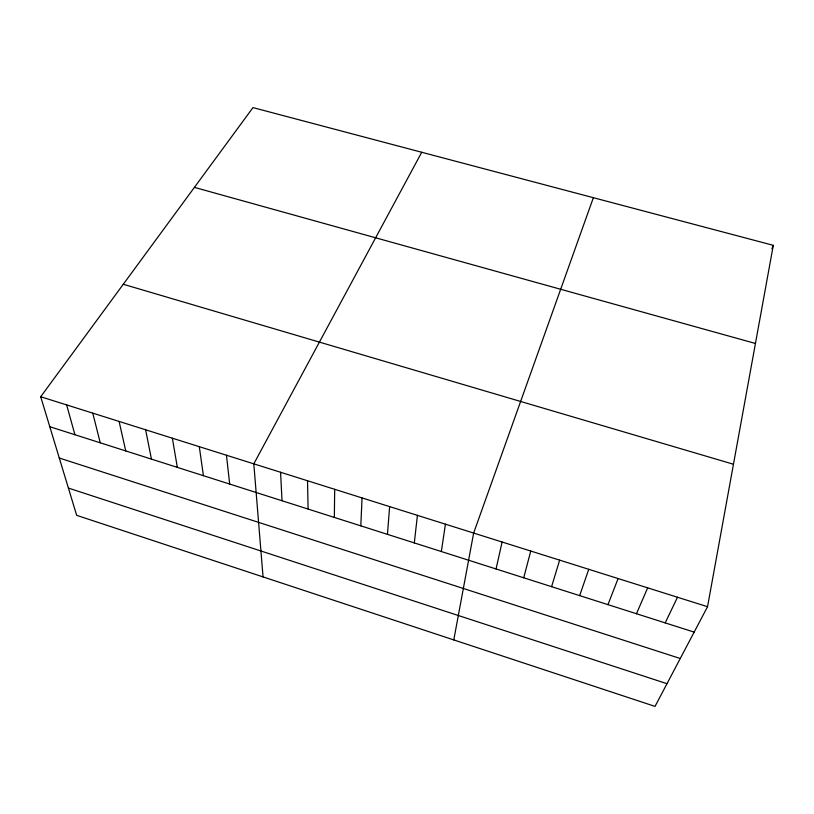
<?xml version="1.0" encoding="UTF-8"?>
<svg xmlns="http://www.w3.org/2000/svg" width="814" height="814" viewBox="0 0 814 814"><rect width="100%" height="100%" fill="white"/><g stroke="black" fill="none" stroke-linecap="round" stroke-linejoin="round"><path stroke-width="1.22" d="M334.351 517.429L334.686 489.306M360.806 525.864L362.057 497.924M387.454 534.36L389.631 506.603M414.306 542.918L417.419 515.354M441.351 551.536L445.431 524.175M707.539 606.705L773.3 245.329L252.981 107.601L40.7 396.744L76.679 515.343L655.036 706.399L707.539 606.705L40.7 396.744M453.785 639.916L473.646 533.058L593.365 197.69M496.052 568.976L502.096 542.012M523.717 577.787L530.759 551.037M551.587 586.68L559.645 560.134M579.66 595.624L588.756 569.301M607.956 604.649L618.101 578.54M771.865 248.809L773.3 245.329M636.467 613.736L647.679 587.85M665.201 622.893L677.492 597.242M421.733 152.259L253.805 463.838L263.044 576.912M194.414 187.373L755.443 343.467M123.28 284.259L733.465 464.245M49.786 426.719L694.159 632.122M59.28 458.017L680.26 658.506M68.407 488.074L667.002 683.699M66.636 404.914L74.929 434.727M92.765 413.136L100.244 442.796M119.098 421.428L125.753 450.936M145.635 429.782L151.445 459.127M172.365 438.197L177.33 467.368M199.308 446.683L203.408 475.681M226.455 455.23L229.68 484.055M280.565 472.262L282.031 500.742M307.519 480.759L308.099 509.055"/></g></svg>
